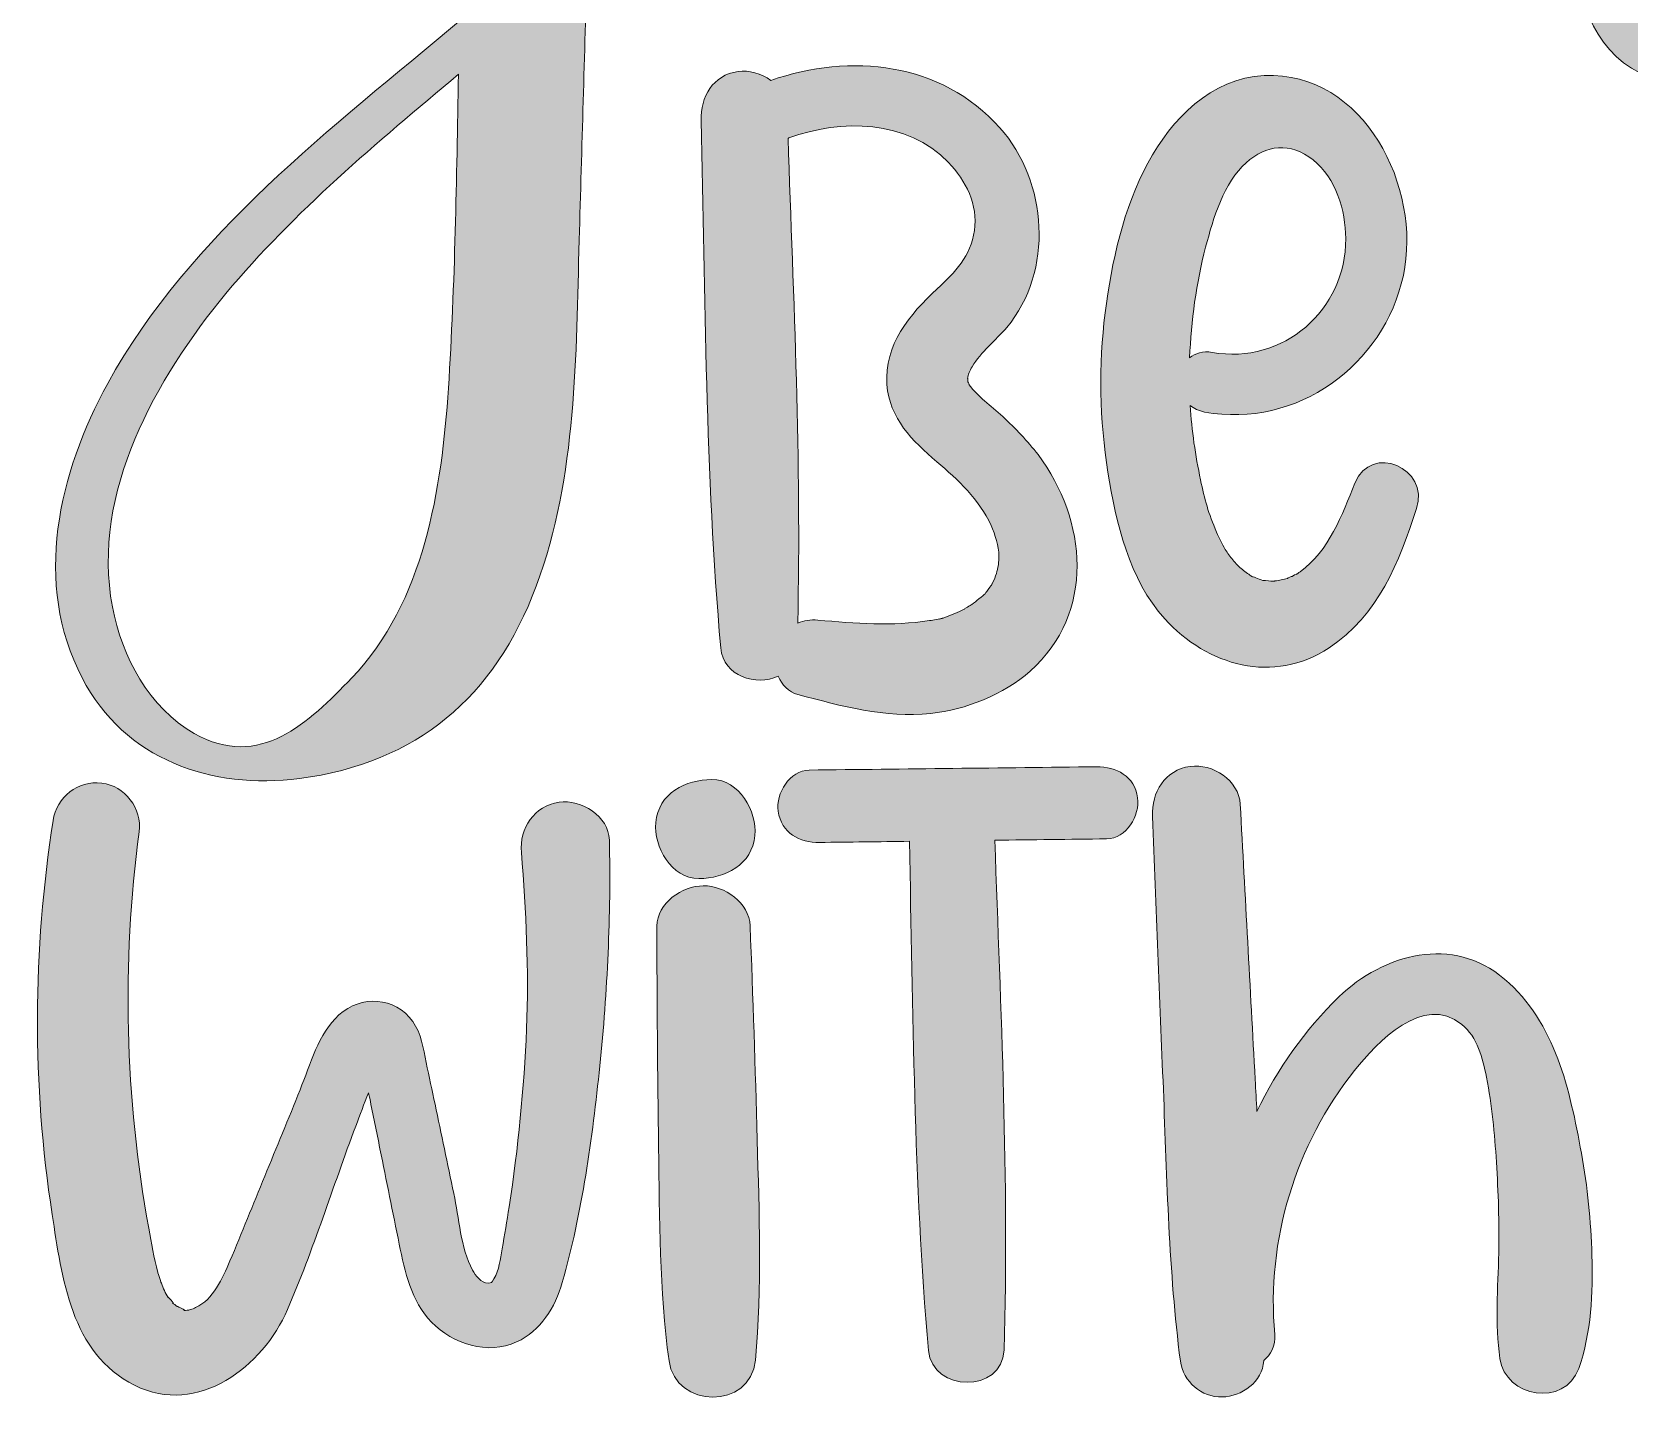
# Model space of a CAD drawing. Header units: inches. Extents: x 137 to 945, y -1013 to -70.
# Drawn here: x 136.6 to 528.6, y -1012.6 to -672.5 of the extents above; entities that cross this region are included whole.
import ezdxf

# ---------------------------------------------------------------- set-up
doc = ezdxf.new("R2010")
doc.units = ezdxf.units.IN
doc.header["$MEASUREMENT"] = 0
doc.layers.add('Layer 1', color=7, linetype='Continuous')

# ---------------------------------------------------------------- blocks, each defined once
blk = doc.blocks.new('block 2')
at = {"layer": 'Layer 1', "true_color": 0xffffff}
h = blk.add_hatch(color=7, dxfattribs=at)
h.dxf.hatch_style = 2
edge = h.paths.add_edge_path()
edge.add_spline(control_points=[(572.51, -656.28), (583.38, -623.35), (593.42, -591.58), (591.77, -557.17), (591.77, -556.35), (586.34, -556.51), (586.17, -557.33), (583.21, -584.83), (575.31, -612.32), (566.75, -638.66), (562.79, -650.68), (558.52, -660.73), (551.6, -671.26), (551.6, -671.1), (551.6, -671.1), (551.43, -670.93), (550.12, -668.96), (548.97, -666.82), (548.14, -664.68), (545.84, -659.41), (545.02, -653.48), (544.03, -647.72), (535.14, -596.35), (547.32, -539.72), (544.85, -488.02), (544.19, -476.99), (513.9, -482.75), (514.89, -493.13), (515.05, -494.61), (515.05, -495.93), (515.05, -497.41), (514.72, -526.88), (492.83, -628.62), (482.45, -632.41), (471.09, -636.52), (466.98, -611.83), (466.98, -611.83), (464.02, -599.65), (462.7, -586.97), (462.04, -574.46), (461.05, -560.46), (461.38, -503.17), (461.05, -489.01), (460.89, -476.99), (442.12, -481.77), (437.51, -487.53), (430.92, -495.43), (431.25, -520.46), (431.09, -540.21), (430.91, -549.42), (430.93, -558.71), (431.27, -567.98), (425.79, -571.91), (419.17, -574.92), (412.32, -577.09), (412.49, -575.61), (412.65, -574.13), (412.65, -572.81), (416.27, -532.15), (408.7, -504.49), (387.13, -485.55), (373.63, -473.7), (352.56, -472.55), (336.92, -490.33), (322.39, -506.94), (314.44, -530.89), (317.45, -552.08), (307.59, -584.27), (294.06, -613.04), (273.38, -638.17), (273.87, -625), (274.2, -611.99), (274.69, -598.82), (275.85, -557.33), (278.97, -521.61), (277.66, -480.12), (277.33, -469.58), (249.34, -464.15), (248.35, -474.69), (246.05, -500.54), (244.73, -526.71), (244.07, -552.89), (241.77, -563.43), (239.13, -573.8), (235.67, -583.84), (231.56, -595.53), (226.95, -607.38), (220.53, -618.09), (215.59, -626.48), (205.22, -641.63), (203.24, -640.97), (192.71, -634.05), (192.21, -616.44), (191.55, -605.41), (190.89, -590.76), (190.56, -576.1), (190.56, -561.29), (190.4, -545.65), (193.2, -500.04), (193.53, -484.4), (194.19, -466.29), (167.85, -460.36), (164.88, -473.7), (161.92, -485.88), (160.77, -508.6), (160.27, -525.4), (159.61, -546.3), (159.61, -567.21), (160.27, -588.12), (161.1, -617.43), (163.07, -655.29), (200.11, -659.08), (215.1, -662.54), (232.05, -636.69), (242.92, -612.65), (242.59, -631.75), (242.26, -650.68), (241.77, -669.62), (210.16, -696.29), (175.58, -721.97), (155.17, -758.85), (143.15, -780.75), (136.73, -807.91), (148.91, -831.12), (159.28, -851.21), (180.69, -858.62), (202.25, -855.82), (231.07, -852.03), (250.16, -835.9), (260.37, -808.57), (270.41, -781.57), (270.08, -751.93), (270.91, -723.62), (271.57, -700.9), (272.22, -678.18), (272.88, -655.46), (293.49, -635.35), (307.15, -612.4), (318.32, -587.33), (320.75, -619.05), (330.83, -667.76), (367.87, -665.34), (391.91, -663.85), (405.41, -625), (410.84, -588.62), (419, -585.42), (425.97, -581.75), (431.74, -577.47), (432.06, -582.58), (432.49, -587.68), (433.06, -592.73), (436.03, -618.74), (446.73, -658.59), (479.16, -648.05), (497.93, -641.96), (501.39, -611.99), (511.27, -581.04), (510.94, -586.31), (510.61, -591.74), (510.44, -597.18), (509.95, -614.3), (510.44, -631.42), (513.57, -648.38), (515.71, -660.23), (518.02, -674.56), (529.21, -681.47), (551.11, -694.64), (565.92, -676.53), (572.51, -656.28)], knot_values=[0, 0, 0, 0, 1, 1, 1, 2, 2, 2, 3, 3, 3, 4, 4, 4, 5, 5, 5, 6, 6, 6, 7, 7, 7, 8, 8, 8, 9, 9, 9, 10, 10, 10, 11, 11, 11, 12, 12, 12, 13, 13, 13, 14, 14, 14, 15, 15, 15, 16, 16, 16, 17, 17, 17, 18, 18, 18, 19, 19, 19, 20, 20, 20, 21, 21, 21, 22, 22, 22, 23, 23, 23, 24, 24, 24, 25, 25, 25, 26, 26, 26, 27, 27, 27, 28, 28, 28, 29, 29, 29, 30, 30, 30, 31, 31, 31, 32, 32, 32, 33, 33, 33, 34, 34, 34, 35, 35, 35, 36, 36, 36, 37, 37, 37, 38, 38, 38, 39, 39, 39, 40, 40, 40, 41, 41, 41, 42, 42, 42, 43, 43, 43, 44, 44, 44, 45, 45, 45, 46, 46, 46, 47, 47, 47, 48, 48, 48, 49, 49, 49, 50, 50, 50, 51, 51, 51, 52, 52, 52, 53, 53, 53, 54, 54, 54, 55, 55, 55, 56, 56, 56, 56], degree=3, periodic=1)
edge = h.paths.add_edge_path()
edge.add_spline(control_points=[(238.8, -760), (237.16, -784.7), (232.88, -812.52), (215.1, -831.12), (204.39, -842.15), (192.54, -853.84), (176.41, -844.79), (165.38, -838.53), (158.63, -825.86), (156.32, -813.67), (151.05, -785.52), (167.02, -757.7), (184.14, -736.79), (201.1, -716.54), (221.19, -699.74), (241.27, -682.95), (240.78, -708.63), (240.45, -734.32), (238.8, -760)], knot_values=[0, 0, 0, 0, 1, 1, 1, 2, 2, 2, 3, 3, 3, 4, 4, 4, 5, 5, 5, 6, 6, 6, 6], degree=3, periodic=1)
edge = h.paths.add_edge_path()
edge.add_spline(control_points=[(366.72, -646.73), (353.71, -647.55), (348.44, -616.77), (346.3, -591.91), (357.33, -596.85), (371.16, -597.67), (385.49, -595.53), (382.52, -619.4), (376.6, -646.07), (366.72, -646.73)], knot_values=[0, 0, 0, 0, 1, 1, 1, 2, 2, 2, 3, 3, 3, 3], degree=3, periodic=1)
edge = h.paths.add_edge_path()
edge.add_spline(control_points=[(387.96, -566.06), (387.96, -570.01), (387.63, -575.44), (386.97, -581.54), (369.02, -582.19), (352.89, -577.75), (345.65, -569.85), (345.32, -569.52), (345.15, -569.19), (344.82, -568.86), (344.82, -565.9), (344.82, -563.59), (344.82, -562.27), (344.66, -558.65), (342.35, -555.52), (338.9, -553.38), (337.08, -539.22), (341.04, -522.6), (343.18, -515.52), (351.08, -490.33), (366.89, -474.85), (379.73, -500.86), (389.11, -519.63), (388.62, -545.48), (387.96, -566.06)], knot_values=[0, 0, 0, 0, 1, 1, 1, 2, 2, 2, 3, 3, 3, 4, 4, 4, 5, 5, 5, 6, 6, 6, 7, 7, 7, 8, 8, 8, 8], degree=3, periodic=1)
h = blk.add_hatch(color=7, dxfattribs=at)
h.dxf.hatch_style = 2
edge = h.paths.add_edge_path()
edge.add_spline(control_points=[(324.61, -835.2), (335.36, -838.07), (345.93, -841.01), (357.18, -839.83), (365.86, -838.92), (375.04, -835.25), (381.6, -829.43), (397.63, -815.24), (395.6, -792.36), (383.53, -776.32), (380.97, -772.92), (377.95, -769.89), (374.86, -766.99), (371.83, -764.14), (368.84, -762.19), (366.57, -759.12), (366.82, -759.39), (366.53, -758.75), (366.33, -758.43), (366.35, -758.02), (366.31, -757.32), (366.23, -757.65), (366.41, -756.59), (366.71, -755.78), (367.34, -754.73), (369.53, -751.08), (373.15, -748.31), (375.86, -745.07), (387.41, -731.27), (385.96, -709.36), (374.16, -696.07), (359.83, -679.93), (337.43, -677.67), (317.92, -684.44), (315.58, -682.74), (312.57, -681.88), (309.89, -682.25), (303.65, -683.13), (300.7, -688.5), (300.83, -694.27), (301.84, -737.45), (301.89, -780.71), (305.64, -823.76), (306.26, -830.79), (314.39, -833.17), (319.74, -830.7), (320.67, -832.82), (322.3, -834.59), (324.61, -835.2)], knot_values=[0, 0, 0, 0, 1, 1, 1, 2, 2, 2, 3, 3, 3, 4, 4, 4, 5, 5, 5, 6, 6, 6, 7, 7, 7, 8, 8, 8, 9, 9, 9, 10, 10, 10, 11, 11, 11, 12, 12, 12, 13, 13, 13, 14, 14, 14, 15, 15, 15, 16, 16, 16, 16], degree=3, periodic=1)
edge = h.paths.add_edge_path()
edge.add_spline(control_points=[(322.38, -698.56), (335.33, -693.81), (351.34, -694.11), (361.53, -704.56), (365.84, -708.98), (368.81, -715.03), (367.92, -721.29), (367.02, -727.63), (363.23, -731.48), (358.74, -735.64), (352.03, -741.85), (345.74, -749.37), (346.44, -759.11), (347.04, -767.43), (352.71, -772.95), (358.68, -778.05), (363.86, -782.47), (369.14, -787.34), (371.99, -793.67), (373.03, -795.97), (373.86, -798.77), (373.94, -801.14), (373.99, -802.58), (373.69, -804.26), (373.32, -805.51), (373.08, -806.3), (372.74, -807.06), (372.37, -807.8), (372, -808.56), (372.53, -807.72), (371.7, -808.86), (370.38, -810.69), (370.77, -810.31), (369.04, -811.73), (368.47, -812.2), (367.87, -812.65), (367.27, -813.09), (367.15, -813.17), (365.15, -814.36), (365.47, -814.23), (363.9, -815.02), (362.29, -815.68), (360.64, -816.28), (358.47, -817.07), (359.73, -816.54), (360.24, -816.42), (359.13, -816.68), (358.02, -816.89), (356.9, -817.06), (347.73, -818.47), (338.75, -817.76), (329.46, -816.92), (327.74, -816.76), (326.05, -817.04), (324.54, -817.67), (325.46, -777.99), (323.53, -738.3), (322.16, -698.63), (322.24, -698.6), (322.31, -698.59), (322.38, -698.56)], knot_values=[0, 0, 0, 0, 1, 1, 1, 2, 2, 2, 3, 3, 3, 4, 4, 4, 5, 5, 5, 6, 6, 6, 7, 7, 7, 8, 8, 8, 9, 9, 9, 10, 10, 10, 11, 11, 11, 12, 12, 12, 13, 13, 13, 14, 14, 14, 15, 15, 15, 16, 16, 16, 17, 17, 17, 18, 18, 18, 19, 19, 19, 20, 20, 20, 20], degree=3, periodic=1)
h = blk.add_hatch(color=7, dxfattribs=at)
h.dxf.hatch_style = 2
edge = h.paths.add_edge_path()
edge.add_spline(control_points=[(473.2, -732.31), (477.81, -710.9), (463.67, -682.15), (439.01, -683.27), (426, -683.86), (416.32, -694), (410.49, -704.75), (404.51, -715.75), (401.56, -729.17), (400, -741.51), (398.37, -754.42), (398.65, -767.81), (400.7, -780.65), (402.69, -793.12), (405.91, -806.98), (414.62, -816.61), (425.07, -828.16), (441.34, -832.79), (454.98, -823.74), (467.03, -815.74), (472.21, -802.74), (476.46, -789.51), (479.64, -779.6), (465.33, -773.42), (461.32, -783.3), (458.19, -791.02), (454.96, -800.02), (447.87, -805.05), (447.38, -805.4), (447.11, -805.59), (446.98, -805.7), (447.05, -805.62), (446.95, -805.61), (445.87, -806.19), (445.86, -806.19), (444.79, -806.64), (444.77, -806.69), (443.77, -806.98), (442.71, -807.12), (441.69, -807.33), (441.61, -807.35), (440.99, -807.38), (440.69, -807.41), (440.03, -807.31), (438.55, -807.1), (438.71, -807.2), (438.12, -807), (437.54, -806.73), (436.96, -806.53), (436.46, -806.36), (436.18, -806.28), (436.04, -806.26), (435.93, -806.16), (435.7, -805.98), (435.27, -805.69), (434.41, -805.1), (433.56, -804.47), (432.78, -803.77), (432.85, -803.79), (431.74, -802.63), (431.58, -802.44), (430.92, -801.64), (430.27, -800.82), (429.71, -799.94), (429.22, -799.18), (427.99, -796.77), (427.36, -795.35), (425.33, -790.74), (424.43, -787.25), (423.42, -782.48), (422.15, -776.52), (421.26, -770.35), (420.86, -764.23), (421.78, -765.01), (422.96, -765.59), (424.41, -765.85), (447.06, -769.97), (468.44, -754.39), (473.2, -732.31)], knot_values=[0, 0, 0, 0, 1, 1, 1, 2, 2, 2, 3, 3, 3, 4, 4, 4, 5, 5, 5, 6, 6, 6, 7, 7, 7, 8, 8, 8, 9, 9, 9, 10, 10, 10, 11, 11, 11, 12, 12, 12, 13, 13, 13, 14, 14, 14, 15, 15, 15, 16, 16, 16, 17, 17, 17, 18, 18, 18, 19, 19, 19, 20, 20, 20, 21, 21, 21, 22, 22, 22, 23, 23, 23, 24, 24, 24, 25, 25, 25, 26, 26, 26, 26], degree=3, periodic=1)
edge = h.paths.add_edge_path()
edge.add_spline(control_points=[(420.74, -752.58), (421.13, -743.45), (422.34, -734.22), (424.67, -725.39), (426.56, -718.22), (429.17, -709.5), (434.63, -704.64), (439.47, -700.32), (445.46, -699.45), (451.08, -703.97), (456.62, -708.41), (459.04, -716.38), (459.07, -723.27), (459.15, -740.84), (443.67, -754.28), (426.31, -751.22), (423.96, -750.81), (422.09, -751.41), (420.74, -752.58)], knot_values=[0, 0, 0, 0, 1, 1, 1, 2, 2, 2, 3, 3, 3, 4, 4, 4, 5, 5, 5, 6, 6, 6, 6], degree=3, periodic=1)
h = blk.add_hatch(color=7, dxfattribs=at)
h.dxf.hatch_style = 2
edge = h.paths.add_edge_path()
edge.add_spline(control_points=[(397.88, -852.94), (374.38, -853.21), (350.88, -853.48), (327.39, -853.75), (322.53, -853.8), (319.13, -859.52), (319.75, -863.88), (320.49, -869.19), (325.02, -871.58), (329.89, -871.52), (337.24, -871.43), (344.59, -871.34), (351.94, -871.24), (352.88, -912.93), (353.01, -954.69), (356.63, -996.24), (357.54, -1006.58), (374.85, -1006.78), (375.18, -996.15), (376.46, -954.42), (374.36, -912.69), (372.93, -870.98), (382.07, -870.86), (391.22, -870.75), (400.37, -870.63), (405.2, -870.57), (408.58, -864.89), (407.97, -860.54), (407.23, -855.25), (402.73, -852.88), (397.88, -852.94)], knot_values=[0, 0, 0, 0, 1, 1, 1, 2, 2, 2, 3, 3, 3, 4, 4, 4, 5, 5, 5, 6, 6, 6, 7, 7, 7, 8, 8, 8, 9, 9, 9, 10, 10, 10, 10], degree=3, periodic=1)
h = blk.add_hatch(color=7, dxfattribs=at)
h.dxf.hatch_style = 2
edge = h.paths.add_edge_path()
edge.add_spline(control_points=[(516.91, -947.82), (514.03, -932.21), (510.61, -915.83), (498.03, -905.05), (485.43, -894.26), (468.36, -898.79), (457.35, -909.46), (449.07, -917.48), (442.31, -927.15), (437.27, -937.56), (437.12, -934.94), (436.97, -932.32), (436.83, -929.7), (435.6, -907.17), (434.38, -884.64), (433.16, -862.11), (432.84, -856.24), (426.34, -852.09), (420.88, -852.86), (414.58, -853.74), (411.4, -859.24), (411.63, -865.13), (412.52, -887.46), (413.4, -909.78), (414.29, -932.11), (415.17, -954.41), (415.63, -976.71), (418.46, -998.87), (419.1, -1003.91), (423.72, -1007.76), (428.73, -1007.66), (433.43, -1007.56), (438.75, -1003.96), (438.92, -998.76), (438.92, -998.75), (438.92, -998.74), (438.92, -998.72), (440.7, -997.34), (441.88, -995.16), (441.63, -992.29), (439.57, -969.17), (446.74, -945.63), (461.24, -927.5), (466.81, -920.54), (478.03, -908.53), (487.54, -916.19), (491.41, -919.3), (492.66, -924.49), (493.59, -929.15), (494.96, -936), (495.6, -943.04), (496.04, -950), (496.51, -957.51), (496.77, -964.84), (496.61, -972.28), (496.43, -980.89), (495.67, -989.66), (496.89, -998.2), (498.27, -1007.82), (512.8, -1010.28), (516.26, -1000.63), (519.39, -991.89), (519.71, -982.1), (519.48, -972.91), (519.26, -964.52), (518.44, -956.07), (516.91, -947.82)], knot_values=[0, 0, 0, 0, 1, 1, 1, 2, 2, 2, 3, 3, 3, 4, 4, 4, 5, 5, 5, 6, 6, 6, 7, 7, 7, 8, 8, 8, 9, 9, 9, 10, 10, 10, 11, 11, 11, 12, 12, 12, 13, 13, 13, 14, 14, 14, 15, 15, 15, 16, 16, 16, 17, 17, 17, 18, 18, 18, 19, 19, 19, 20, 20, 20, 21, 21, 21, 22, 22, 22, 22], degree=3, periodic=1)
h = blk.add_hatch(color=7, dxfattribs=at)
h.dxf.hatch_style = 2
edge = h.paths.add_edge_path()
edge.add_spline(control_points=[(265.99, -861.64), (259.85, -862.51), (256.23, -868.07), (256.71, -873.96), (257.87, -888.46), (258.58, -902.78), (257.97, -917.31), (257.36, -931.94), (255.93, -946.54), (253.7, -961.01), (253.17, -964.45), (252.6, -967.87), (251.98, -971.29), (251.52, -973.88), (251.29, -976.38), (249.96, -978.67), (249.44, -979.57), (249.48, -979.71), (248.54, -979.69), (246.77, -979.65), (245.46, -977.88), (244.72, -976.5), (241.81, -971.01), (241.38, -963.7), (240.12, -957.71), (238.58, -950.4), (237.05, -943.1), (235.51, -935.8), (234.79, -932.39), (234.07, -928.99), (233.36, -925.58), (232.64, -922.12), (232.16, -918.4), (230.04, -915.46), (225.66, -909.39), (217.38, -908.93), (211.93, -913.88), (206.79, -918.54), (204.89, -926.01), (202.4, -932.24), (199.56, -939.33), (196.63, -946.39), (193.72, -953.45), (190.87, -960.39), (188.07, -967.35), (185.17, -974.27), (183.39, -978.51), (181.04, -983.75), (176.76, -985.7), (175.97, -986.07), (175.03, -986.47), (173.85, -986.4), (174.47, -986.39), (173.28, -985.83), (172.67, -985.59), (172.45, -985.5), (172.3, -985.45), (172.22, -985.42), (171.82, -985.15), (171.44, -984.84), (171.09, -984.53), (171.87, -985.15), (169.74, -982.68), (170, -983.27), (169.34, -982.16), (168.81, -980.94), (168.34, -979.75), (168.16, -979.3), (167.33, -976.57), (167.44, -977.07), (166.55, -973.5), (165.89, -969.86), (165.24, -966.25), (159.38, -934.07), (158.55, -901.29), (162.9, -868.89), (163.67, -863.18), (159.39, -857.67), (153.71, -856.94), (147.86, -856.18), (142.65, -860.43), (141.76, -866.13), (136.8, -898.09), (136.57, -930.87), (141.55, -962.84), (143.97, -978.42), (146.05, -996.92), (161.78, -1004.79), (177.34, -1012.59), (193.3, -1000.14), (199.32, -986.18), (205.64, -971.51), (210.44, -956.09), (216.06, -941.15), (217.09, -938.42), (218.13, -935.69), (219.16, -932.97), (219.3, -933.53), (219.42, -934), (219.48, -934.3), (220.32, -938.44), (221.16, -942.58), (222, -946.72), (223.57, -954.52), (225.15, -962.32), (226.73, -970.11), (228.13, -976.98), (229.61, -984.07), (234.66, -989.27), (239.94, -994.7), (248.37, -997.41), (255.55, -994.13), (261.48, -991.42), (265, -985.62), (266.73, -979.56), (271.65, -962.38), (274.14, -944.13), (275.96, -926.39), (277.84, -908.03), (278.73, -889.38), (278.31, -870.93), (278.18, -865.03), (271.34, -860.89), (265.99, -861.64)], knot_values=[0, 0, 0, 0, 1, 1, 1, 2, 2, 2, 3, 3, 3, 4, 4, 4, 5, 5, 5, 6, 6, 6, 7, 7, 7, 8, 8, 8, 9, 9, 9, 10, 10, 10, 11, 11, 11, 12, 12, 12, 13, 13, 13, 14, 14, 14, 15, 15, 15, 16, 16, 16, 17, 17, 17, 18, 18, 18, 19, 19, 19, 20, 20, 20, 21, 21, 21, 22, 22, 22, 23, 23, 23, 24, 24, 24, 25, 25, 25, 26, 26, 26, 27, 27, 27, 28, 28, 28, 29, 29, 29, 30, 30, 30, 31, 31, 31, 32, 32, 32, 33, 33, 33, 34, 34, 34, 35, 35, 35, 36, 36, 36, 37, 37, 37, 38, 38, 38, 39, 39, 39, 40, 40, 40, 41, 41, 41, 41], degree=3, periodic=1)
h = blk.add_hatch(color=7, dxfattribs=at)
h.dxf.hatch_style = 2
edge = h.paths.add_edge_path()
edge.add_spline(control_points=[(300.28, -880.39), (306.66, -880.39), (313.41, -876.99), (314.02, -869.81), (314.52, -863.91), (310.3, -856.08), (303.45, -856.08), (297.06, -856.08), (290.32, -859.47), (289.71, -866.65), (289.21, -872.56), (293.43, -880.39), (300.28, -880.39)], knot_values=[0, 0, 0, 0, 1, 1, 1, 2, 2, 2, 3, 3, 3, 4, 4, 4, 4], degree=3, periodic=1)
h = blk.add_hatch(color=7, dxfattribs=at)
h.dxf.hatch_style = 2
edge = h.paths.add_edge_path()
edge.add_spline(control_points=[(312.86, -891.99), (312.63, -886.27), (306.6, -882.12), (301.37, -882.16), (296.25, -882.19), (289.98, -886.36), (289.98, -892.1), (289.99, -910.19), (290.13, -928.27), (290.38, -946.36), (290.63, -963.86), (290.6, -981.38), (292.95, -998.75), (294.54, -1010.53), (313.01, -1010.84), (314.15, -998.64), (315.84, -980.64), (315.08, -962.54), (314.6, -944.49), (314.13, -926.98), (313.57, -909.49), (312.86, -891.99)], knot_values=[0, 0, 0, 0, 1, 1, 1, 2, 2, 2, 3, 3, 3, 4, 4, 4, 5, 5, 5, 6, 6, 6, 7, 7, 7, 7], degree=3, periodic=1)
at = {"layer": 'Layer 1', "lineweight": 0}
for points, knots in [([(572.51, -656.28), (583.38, -623.35), (593.42, -591.58), (591.77, -557.17), (591.77, -556.35), (586.34, -556.51), (586.17, -557.33), (583.21, -584.83), (575.31, -612.32), (566.75, -638.66), (562.79, -650.68), (558.52, -660.73), (551.6, -671.26), (551.6, -671.1), (551.6, -671.1), (551.43, -670.93), (550.12, -668.96), (548.97, -666.82), (548.14, -664.68), (545.84, -659.41), (545.02, -653.48), (544.03, -647.72), (535.14, -596.35), (547.32, -539.72), (544.85, -488.02), (544.19, -476.99), (513.9, -482.75), (514.89, -493.13), (515.05, -494.61), (515.05, -495.93), (515.05, -497.41), (514.72, -526.88), (492.83, -628.62), (482.45, -632.41), (471.09, -636.52), (466.98, -611.83), (466.98, -611.83), (464.02, -599.65), (462.7, -586.97), (462.04, -574.46), (461.05, -560.46), (461.38, -503.17), (461.05, -489.01), (460.89, -476.99), (442.12, -481.77), (437.51, -487.53), (430.92, -495.43), (431.25, -520.46), (431.09, -540.21), (430.91, -549.42), (430.93, -558.71), (431.27, -567.98), (425.79, -571.91), (419.17, -574.92), (412.32, -577.09), (412.49, -575.61), (412.65, -574.13), (412.65, -572.81), (416.27, -532.15), (408.7, -504.49), (387.13, -485.55), (373.63, -473.7), (352.56, -472.55), (336.92, -490.33), (322.39, -506.94), (314.44, -530.89), (317.45, -552.08), (307.59, -584.27), (294.06, -613.04), (273.38, -638.17), (273.87, -625), (274.2, -611.99), (274.69, -598.82), (275.85, -557.33), (278.97, -521.61), (277.66, -480.12), (277.33, -469.58), (249.34, -464.15), (248.35, -474.69), (246.05, -500.54), (244.73, -526.71), (244.07, -552.89), (241.77, -563.43), (239.13, -573.8), (235.67, -583.84), (231.56, -595.53), (226.95, -607.38), (220.53, -618.09), (215.59, -626.48), (205.22, -641.63), (203.24, -640.97), (192.71, -634.05), (192.21, -616.44), (191.55, -605.41), (190.89, -590.76), (190.56, -576.1), (190.56, -561.29), (190.4, -545.65), (193.2, -500.04), (193.53, -484.4), (194.19, -466.29), (167.85, -460.36), (164.88, -473.7), (161.92, -485.88), (160.77, -508.6), (160.27, -525.4), (159.61, -546.3), (159.61, -567.21), (160.27, -588.12), (161.1, -617.43), (163.07, -655.29), (200.11, -659.08), (215.1, -662.54), (232.05, -636.69), (242.92, -612.65), (242.59, -631.75), (242.26, -650.68), (241.77, -669.62), (210.16, -696.29), (175.58, -721.97), (155.17, -758.85), (143.15, -780.75), (136.73, -807.91), (148.91, -831.12), (159.28, -851.21), (180.69, -858.62), (202.25, -855.82), (231.07, -852.03), (250.16, -835.9), (260.37, -808.57), (270.41, -781.57), (270.08, -751.93), (270.91, -723.62), (271.57, -700.9), (272.22, -678.18), (272.88, -655.46), (293.49, -635.35), (307.15, -612.4), (318.32, -587.33), (320.75, -619.05), (330.83, -667.76), (367.87, -665.34), (391.91, -663.85), (405.41, -625), (410.84, -588.62), (419, -585.42), (425.97, -581.75), (431.74, -577.47), (432.06, -582.58), (432.49, -587.68), (433.06, -592.73), (436.03, -618.74), (446.73, -658.59), (479.16, -648.05), (497.93, -641.96), (501.39, -611.99), (511.27, -581.04), (510.94, -586.31), (510.61, -591.74), (510.44, -597.18), (509.95, -614.3), (510.44, -631.42), (513.57, -648.38), (515.71, -660.23), (518.02, -674.56), (529.21, -681.47), (551.11, -694.64), (565.92, -676.53), (572.51, -656.28)], [0, 0, 0, 0, 1, 1, 1, 2, 2, 2, 3, 3, 3, 4, 4, 4, 5, 5, 5, 6, 6, 6, 7, 7, 7, 8, 8, 8, 9, 9, 9, 10, 10, 10, 11, 11, 11, 12, 12, 12, 13, 13, 13, 14, 14, 14, 15, 15, 15, 16, 16, 16, 17, 17, 17, 18, 18, 18, 19, 19, 19, 20, 20, 20, 21, 21, 21, 22, 22, 22, 23, 23, 23, 24, 24, 24, 25, 25, 25, 26, 26, 26, 27, 27, 27, 28, 28, 28, 29, 29, 29, 30, 30, 30, 31, 31, 31, 32, 32, 32, 33, 33, 33, 34, 34, 34, 35, 35, 35, 36, 36, 36, 37, 37, 37, 38, 38, 38, 39, 39, 39, 40, 40, 40, 41, 41, 41, 42, 42, 42, 43, 43, 43, 44, 44, 44, 45, 45, 45, 46, 46, 46, 47, 47, 47, 48, 48, 48, 49, 49, 49, 50, 50, 50, 51, 51, 51, 52, 52, 52, 53, 53, 53, 54, 54, 54, 55, 55, 55, 56, 56, 56, 56]), ([(324.61, -835.2), (335.36, -838.07), (345.93, -841.01), (357.18, -839.83), (365.86, -838.92), (375.04, -835.25), (381.6, -829.43), (397.63, -815.24), (395.6, -792.36), (383.53, -776.32), (380.97, -772.92), (377.95, -769.89), (374.86, -766.99), (371.83, -764.14), (368.84, -762.19), (366.57, -759.12), (366.82, -759.39), (366.53, -758.75), (366.33, -758.43), (366.35, -758.02), (366.31, -757.32), (366.23, -757.65), (366.41, -756.59), (366.71, -755.78), (367.34, -754.73), (369.53, -751.08), (373.15, -748.31), (375.86, -745.07), (387.41, -731.27), (385.96, -709.36), (374.16, -696.07), (359.83, -679.93), (337.43, -677.67), (317.92, -684.44), (315.58, -682.74), (312.57, -681.88), (309.89, -682.25), (303.65, -683.13), (300.7, -688.5), (300.83, -694.27), (301.84, -737.45), (301.89, -780.71), (305.64, -823.76), (306.26, -830.79), (314.39, -833.17), (319.74, -830.7), (320.67, -832.82), (322.3, -834.59), (324.61, -835.2)], [0, 0, 0, 0, 1, 1, 1, 2, 2, 2, 3, 3, 3, 4, 4, 4, 5, 5, 5, 6, 6, 6, 7, 7, 7, 8, 8, 8, 9, 9, 9, 10, 10, 10, 11, 11, 11, 12, 12, 12, 13, 13, 13, 14, 14, 14, 15, 15, 15, 16, 16, 16, 16]), ([(238.8, -760), (237.16, -784.7), (232.88, -812.52), (215.1, -831.12), (204.39, -842.15), (192.54, -853.84), (176.41, -844.79), (165.38, -838.53), (158.63, -825.86), (156.32, -813.67), (151.05, -785.52), (167.02, -757.7), (184.14, -736.79), (201.1, -716.54), (221.19, -699.74), (241.27, -682.95), (240.78, -708.63), (240.45, -734.32), (238.8, -760)], [0, 0, 0, 0, 1, 1, 1, 2, 2, 2, 3, 3, 3, 4, 4, 4, 5, 5, 5, 6, 6, 6, 6]), ([(473.2, -732.31), (477.81, -710.9), (463.67, -682.15), (439.01, -683.27), (426, -683.86), (416.32, -694), (410.49, -704.75), (404.51, -715.75), (401.56, -729.17), (400, -741.51), (398.37, -754.42), (398.65, -767.81), (400.7, -780.65), (402.69, -793.12), (405.91, -806.98), (414.62, -816.61), (425.07, -828.16), (441.34, -832.79), (454.98, -823.74), (467.03, -815.74), (472.21, -802.74), (476.46, -789.51), (479.64, -779.6), (465.33, -773.42), (461.32, -783.3), (458.19, -791.02), (454.96, -800.02), (447.87, -805.05), (447.38, -805.4), (447.11, -805.59), (446.98, -805.7), (447.05, -805.62), (446.95, -805.61), (445.87, -806.19), (445.86, -806.19), (444.79, -806.64), (444.77, -806.69), (443.77, -806.98), (442.71, -807.12), (441.69, -807.33), (441.61, -807.35), (440.99, -807.38), (440.69, -807.41), (440.03, -807.31), (438.55, -807.1), (438.71, -807.2), (438.12, -807), (437.54, -806.73), (436.96, -806.53), (436.46, -806.36), (436.18, -806.28), (436.04, -806.26), (435.93, -806.16), (435.7, -805.98), (435.27, -805.69), (434.41, -805.1), (433.56, -804.47), (432.78, -803.77), (432.85, -803.79), (431.74, -802.63), (431.58, -802.44), (430.92, -801.64), (430.27, -800.82), (429.71, -799.94), (429.22, -799.18), (427.99, -796.77), (427.36, -795.35), (425.33, -790.74), (424.43, -787.25), (423.42, -782.48), (422.15, -776.52), (421.26, -770.35), (420.86, -764.23), (421.78, -765.01), (422.96, -765.59), (424.41, -765.85), (447.06, -769.97), (468.44, -754.39), (473.2, -732.31)], [0, 0, 0, 0, 1, 1, 1, 2, 2, 2, 3, 3, 3, 4, 4, 4, 5, 5, 5, 6, 6, 6, 7, 7, 7, 8, 8, 8, 9, 9, 9, 10, 10, 10, 11, 11, 11, 12, 12, 12, 13, 13, 13, 14, 14, 14, 15, 15, 15, 16, 16, 16, 17, 17, 17, 18, 18, 18, 19, 19, 19, 20, 20, 20, 21, 21, 21, 22, 22, 22, 23, 23, 23, 24, 24, 24, 25, 25, 25, 26, 26, 26, 26]), ([(322.38, -698.56), (335.33, -693.81), (351.34, -694.11), (361.53, -704.56), (365.84, -708.98), (368.81, -715.03), (367.92, -721.29), (367.02, -727.63), (363.23, -731.48), (358.74, -735.64), (352.03, -741.85), (345.74, -749.37), (346.44, -759.11), (347.04, -767.43), (352.71, -772.95), (358.68, -778.05), (363.86, -782.47), (369.14, -787.34), (371.99, -793.67), (373.03, -795.97), (373.86, -798.77), (373.94, -801.14), (373.99, -802.58), (373.69, -804.26), (373.32, -805.51), (373.08, -806.3), (372.74, -807.06), (372.37, -807.8), (372, -808.56), (372.53, -807.72), (371.7, -808.86), (370.38, -810.69), (370.77, -810.31), (369.04, -811.73), (368.47, -812.2), (367.87, -812.65), (367.27, -813.09), (367.15, -813.17), (365.15, -814.36), (365.47, -814.23), (363.9, -815.02), (362.29, -815.68), (360.64, -816.28), (358.47, -817.07), (359.73, -816.54), (360.24, -816.42), (359.13, -816.68), (358.02, -816.89), (356.9, -817.06), (347.73, -818.47), (338.75, -817.76), (329.46, -816.92), (327.74, -816.76), (326.05, -817.04), (324.54, -817.67), (325.46, -777.99), (323.53, -738.3), (322.16, -698.63), (322.24, -698.6), (322.31, -698.59), (322.38, -698.56)], [0, 0, 0, 0, 1, 1, 1, 2, 2, 2, 3, 3, 3, 4, 4, 4, 5, 5, 5, 6, 6, 6, 7, 7, 7, 8, 8, 8, 9, 9, 9, 10, 10, 10, 11, 11, 11, 12, 12, 12, 13, 13, 13, 14, 14, 14, 15, 15, 15, 16, 16, 16, 17, 17, 17, 18, 18, 18, 19, 19, 19, 20, 20, 20, 20]), ([(420.74, -752.58), (421.13, -743.45), (422.34, -734.22), (424.67, -725.39), (426.56, -718.22), (429.17, -709.5), (434.63, -704.64), (439.47, -700.32), (445.46, -699.45), (451.08, -703.97), (456.62, -708.41), (459.04, -716.38), (459.07, -723.27), (459.15, -740.84), (443.67, -754.28), (426.31, -751.22), (423.96, -750.81), (422.09, -751.41), (420.74, -752.58)], [0, 0, 0, 0, 1, 1, 1, 2, 2, 2, 3, 3, 3, 4, 4, 4, 5, 5, 5, 6, 6, 6, 6]), ([(397.88, -852.94), (374.38, -853.21), (350.88, -853.48), (327.39, -853.75), (322.53, -853.8), (319.13, -859.52), (319.75, -863.88), (320.49, -869.19), (325.02, -871.58), (329.89, -871.52), (337.24, -871.43), (344.59, -871.34), (351.94, -871.24), (352.88, -912.93), (353.01, -954.69), (356.63, -996.24), (357.54, -1006.58), (374.85, -1006.78), (375.18, -996.15), (376.46, -954.42), (374.36, -912.69), (372.93, -870.98), (382.07, -870.86), (391.22, -870.75), (400.37, -870.63), (405.2, -870.57), (408.58, -864.89), (407.97, -860.54), (407.23, -855.25), (402.73, -852.88), (397.88, -852.94)], [0, 0, 0, 0, 1, 1, 1, 2, 2, 2, 3, 3, 3, 4, 4, 4, 5, 5, 5, 6, 6, 6, 7, 7, 7, 8, 8, 8, 9, 9, 9, 10, 10, 10, 10]), ([(516.91, -947.82), (514.03, -932.21), (510.61, -915.83), (498.03, -905.05), (485.43, -894.26), (468.36, -898.79), (457.35, -909.46), (449.07, -917.48), (442.31, -927.15), (437.27, -937.56), (437.12, -934.94), (436.97, -932.32), (436.83, -929.7), (435.6, -907.17), (434.38, -884.64), (433.16, -862.11), (432.84, -856.24), (426.34, -852.09), (420.88, -852.86), (414.58, -853.74), (411.4, -859.24), (411.63, -865.13), (412.52, -887.46), (413.4, -909.78), (414.29, -932.11), (415.17, -954.41), (415.63, -976.71), (418.46, -998.87), (419.1, -1003.91), (423.72, -1007.76), (428.73, -1007.66), (433.43, -1007.56), (438.75, -1003.96), (438.92, -998.76), (438.92, -998.75), (438.92, -998.74), (438.92, -998.72), (440.7, -997.34), (441.88, -995.16), (441.63, -992.29), (439.57, -969.17), (446.74, -945.63), (461.24, -927.5), (466.81, -920.54), (478.03, -908.53), (487.54, -916.19), (491.41, -919.3), (492.66, -924.49), (493.59, -929.15), (494.96, -936), (495.6, -943.04), (496.04, -950), (496.51, -957.51), (496.77, -964.84), (496.61, -972.28), (496.43, -980.89), (495.67, -989.66), (496.89, -998.2), (498.27, -1007.82), (512.8, -1010.28), (516.26, -1000.63), (519.39, -991.89), (519.71, -982.1), (519.48, -972.91), (519.26, -964.52), (518.44, -956.07), (516.91, -947.82)], [0, 0, 0, 0, 1, 1, 1, 2, 2, 2, 3, 3, 3, 4, 4, 4, 5, 5, 5, 6, 6, 6, 7, 7, 7, 8, 8, 8, 9, 9, 9, 10, 10, 10, 11, 11, 11, 12, 12, 12, 13, 13, 13, 14, 14, 14, 15, 15, 15, 16, 16, 16, 17, 17, 17, 18, 18, 18, 19, 19, 19, 20, 20, 20, 21, 21, 21, 22, 22, 22, 22]), ([(265.99, -861.64), (259.85, -862.51), (256.23, -868.07), (256.71, -873.96), (257.87, -888.46), (258.58, -902.78), (257.97, -917.31), (257.36, -931.94), (255.93, -946.54), (253.7, -961.01), (253.17, -964.45), (252.6, -967.87), (251.98, -971.29), (251.52, -973.88), (251.29, -976.38), (249.96, -978.67), (249.44, -979.57), (249.48, -979.71), (248.54, -979.69), (246.77, -979.65), (245.46, -977.88), (244.72, -976.5), (241.81, -971.01), (241.38, -963.7), (240.12, -957.71), (238.58, -950.4), (237.05, -943.1), (235.51, -935.8), (234.79, -932.39), (234.07, -928.99), (233.36, -925.58), (232.64, -922.12), (232.16, -918.4), (230.04, -915.46), (225.66, -909.39), (217.38, -908.93), (211.93, -913.88), (206.79, -918.54), (204.89, -926.01), (202.4, -932.24), (199.56, -939.33), (196.63, -946.39), (193.72, -953.45), (190.87, -960.39), (188.07, -967.35), (185.17, -974.27), (183.39, -978.51), (181.04, -983.75), (176.76, -985.7), (175.97, -986.07), (175.03, -986.47), (173.85, -986.4), (174.47, -986.39), (173.28, -985.83), (172.67, -985.59), (172.45, -985.5), (172.3, -985.45), (172.22, -985.42), (171.82, -985.15), (171.44, -984.84), (171.09, -984.53), (171.87, -985.15), (169.74, -982.68), (170, -983.27), (169.34, -982.16), (168.81, -980.94), (168.34, -979.75), (168.16, -979.3), (167.33, -976.57), (167.44, -977.07), (166.55, -973.5), (165.89, -969.86), (165.24, -966.25), (159.38, -934.07), (158.55, -901.29), (162.9, -868.89), (163.67, -863.18), (159.39, -857.67), (153.71, -856.94), (147.86, -856.18), (142.65, -860.43), (141.76, -866.13), (136.8, -898.09), (136.57, -930.87), (141.55, -962.84), (143.97, -978.42), (146.05, -996.92), (161.78, -1004.79), (177.34, -1012.59), (193.3, -1000.14), (199.32, -986.18), (205.64, -971.51), (210.44, -956.09), (216.06, -941.15), (217.09, -938.42), (218.13, -935.69), (219.16, -932.97), (219.3, -933.53), (219.42, -934), (219.48, -934.3), (220.32, -938.44), (221.16, -942.58), (222, -946.72), (223.57, -954.52), (225.15, -962.32), (226.73, -970.11), (228.13, -976.98), (229.61, -984.07), (234.66, -989.27), (239.94, -994.7), (248.37, -997.41), (255.55, -994.13), (261.48, -991.42), (265, -985.62), (266.73, -979.56), (271.65, -962.38), (274.14, -944.13), (275.96, -926.39), (277.84, -908.03), (278.73, -889.38), (278.31, -870.93), (278.18, -865.03), (271.34, -860.89), (265.99, -861.64)], [0, 0, 0, 0, 1, 1, 1, 2, 2, 2, 3, 3, 3, 4, 4, 4, 5, 5, 5, 6, 6, 6, 7, 7, 7, 8, 8, 8, 9, 9, 9, 10, 10, 10, 11, 11, 11, 12, 12, 12, 13, 13, 13, 14, 14, 14, 15, 15, 15, 16, 16, 16, 17, 17, 17, 18, 18, 18, 19, 19, 19, 20, 20, 20, 21, 21, 21, 22, 22, 22, 23, 23, 23, 24, 24, 24, 25, 25, 25, 26, 26, 26, 27, 27, 27, 28, 28, 28, 29, 29, 29, 30, 30, 30, 31, 31, 31, 32, 32, 32, 33, 33, 33, 34, 34, 34, 35, 35, 35, 36, 36, 36, 37, 37, 37, 38, 38, 38, 39, 39, 39, 40, 40, 40, 41, 41, 41, 41]), ([(300.28, -880.39), (306.66, -880.39), (313.41, -876.99), (314.02, -869.81), (314.52, -863.91), (310.3, -856.08), (303.45, -856.08), (297.06, -856.08), (290.32, -859.47), (289.71, -866.65), (289.21, -872.56), (293.43, -880.39), (300.28, -880.39)], [0, 0, 0, 0, 1, 1, 1, 2, 2, 2, 3, 3, 3, 4, 4, 4, 4]), ([(312.86, -891.99), (312.63, -886.27), (306.6, -882.12), (301.37, -882.16), (296.25, -882.19), (289.98, -886.36), (289.98, -892.1), (289.99, -910.19), (290.13, -928.27), (290.38, -946.36), (290.63, -963.86), (290.6, -981.38), (292.95, -998.75), (294.54, -1010.53), (313.01, -1010.84), (314.15, -998.64), (315.84, -980.64), (315.08, -962.54), (314.6, -944.49), (314.13, -926.98), (313.57, -909.49), (312.86, -891.99)], [0, 0, 0, 0, 1, 1, 1, 2, 2, 2, 3, 3, 3, 4, 4, 4, 5, 5, 5, 6, 6, 6, 7, 7, 7, 7])]:
    blk.add_open_spline(points, degree=3, knots=knots, dxfattribs=at)

msp = doc.modelspace()

# ---------------------------------------------------------------- block references
at = {"layer": 'Layer 1'}
msp.add_blockref('block 2', (0, 0), dxfattribs=at)

doc.saveas('drawing.dxf')
